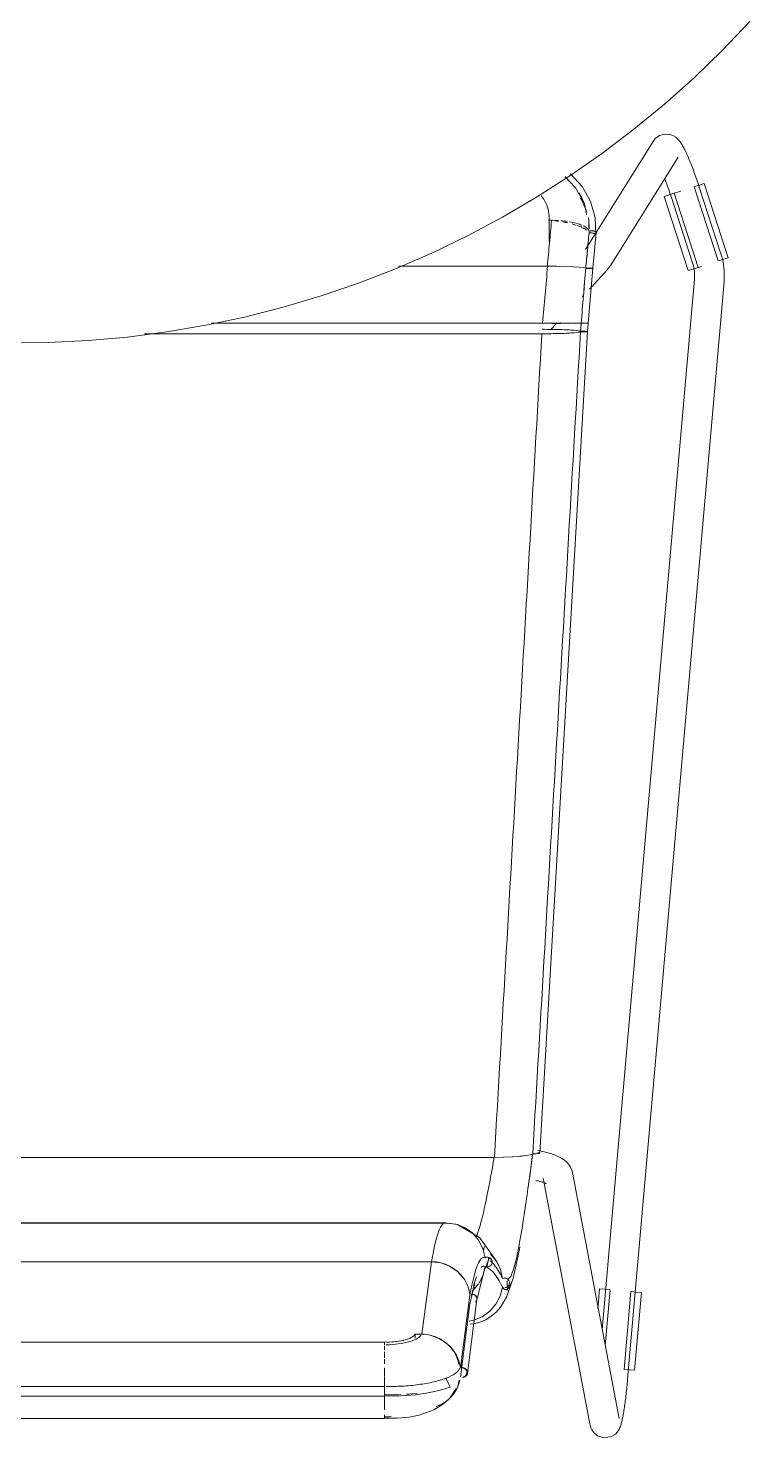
# Model space of a CAD drawing. Header units: millimetres. Extents: x 155927 to 295199, y -4084 to 97293.
# Drawn here: x 167048 to 167339, y 11464 to 12033 of the extents above; entities that cross this region are included whole.
import ezdxf

# ---------------------------------------------------------------- set-up
doc = ezdxf.new("R2010")
doc.units = ezdxf.units.MM
doc.header["$MEASUREMENT"] = 0
doc.layers.add('I-FURN', color=8, linetype='CONTINUOUS', lineweight=9)

msp = doc.modelspace()

# ---------------------------------------------------------------- linework, layer by layer
at = {"layer": 'I-FURN'}
for p, q in [((167328.04, 12024.28), (167339.08, 12035.86)), ((167316.55, 12013.15), (167328.04, 12024.28)), ((167304.62, 12002.49), (167316.55, 12013.15)), ((167292.27, 11992.32), (167304.62, 12002.49)), ((167279.53, 11982.64), (167292.27, 11992.32)), ((167300.02, 11987.41), (167276.99, 11950.65)), ((167300.91, 11988.54), (167300.02, 11987.41)), ((167300.91, 11988.54), (167302.65, 11989.76)), ((167302.65, 11989.76), (167304.87, 11990.35)), ((167304.87, 11990.35), (167306.85, 11990.17)), ((167306.85, 11990.17), (167308.23, 11989.65)), ((167308.23, 11989.65), (167309.14, 11989.09)), ((167309.14, 11989.09), (167309.77, 11988.57)), ((167309.77, 11988.57), (167310.23, 11988.1)), ((167310.23, 11988.1), (167310.6, 11987.67)), ((167310.6, 11987.67), (167310.92, 11987.27)), ((167310.92, 11987.27), (167311.19, 11986.88)), ((167311.19, 11986.88), (167311.45, 11986.49)), ((167311.45, 11986.49), (167311.69, 11986.1)), ((167311.69, 11986.1), (167311.93, 11985.7)), ((167266.41, 11973.49), (167279.53, 11982.64)), ((167282.88, 11937.46), (167310.19, 11981.04)), ((167311.93, 11985.7), (167312.16, 11985.29)), ((167312.16, 11985.29), (167312.39, 11984.87)), ((167312.39, 11984.87), (167312.61, 11984.43)), ((167312.61, 11984.43), (167312.84, 11983.97)), ((167312.84, 11983.97), (167313.08, 11983.5)), ((167313.08, 11983.5), (167313.31, 11983.01)), ((167313.31, 11983.01), (167313.54, 11982.5)), ((167313.54, 11982.5), (167313.78, 11981.97)), ((167313.78, 11981.97), (167314.02, 11981.42)), ((167314.02, 11981.42), (167314.26, 11980.86)), ((167314.26, 11980.86), (167314.51, 11980.28)), ((167314.51, 11980.28), (167314.76, 11979.69)), ((167314.76, 11979.69), (167315, 11979.08)), ((167315, 11979.08), (167315.26, 11978.45)), ((167315.26, 11978.45), (167315.51, 11977.81)), ((167315.51, 11977.81), (167315.76, 11977.16)), ((167315.76, 11977.16), (167316.02, 11976.49)), ((167316.02, 11976.49), (167316.27, 11975.82)), ((167316.27, 11975.82), (167316.52, 11975.13)), ((167316.52, 11975.13), (167316.78, 11974.43)), ((167252.93, 11964.87), (167266.41, 11973.49)), ((167268.7, 11968.65), (167264.45, 11973.11)), ((167271.39, 11969.23), (167266.64, 11974.38)), ((167274.77, 11963.22), (167271.39, 11969.23)), ((167304.73, 11972.4), (167304.83, 11972.16)), ((167304.83, 11972.16), (167305.06, 11971.53)), ((167305.06, 11971.53), (167305.29, 11970.9)), ((167305.29, 11970.9), (167305.53, 11970.25)), ((167305.53, 11970.25), (167305.76, 11969.59)), ((167305.76, 11969.59), (167306, 11968.93)), ((167306, 11968.93), (167306.23, 11968.26)), ((167316.66, 11969.14), (167326.35, 11939.13)), ((167316.78, 11974.43), (167317.03, 11973.72)), ((167316.78, 11969.18), (167318.75, 11969.81)), ((167317.03, 11973.72), (167317.29, 11973.01)), ((167317.29, 11973.01), (167317.54, 11972.28)), ((167317.54, 11972.28), (167317.79, 11971.55)), ((167317.79, 11971.55), (167318.04, 11970.82)), ((167318.04, 11970.82), (167318.29, 11970.08)), ((167318.29, 11970.08), (167318.53, 11969.35)), ((167318.53, 11969.35), (167318.68, 11968.89)), ((167318.75, 11969.81), (167320.7, 11970.45)), ((167320.7, 11970.45), (167330.39, 11940.44)), ((167239.12, 11956.79), (167252.93, 11964.87)), ((167272.07, 11962.82), (167268.7, 11968.65)), ((167304.55, 11965.23), (167306.5, 11965.86)), ((167304.55, 11965.23), (167314.24, 11935.22)), ((167306.23, 11968.26), (167306.47, 11967.58)), ((167306.47, 11967.58), (167306.7, 11966.89)), ((167306.5, 11965.86), (167308.47, 11966.5)), ((167306.7, 11966.89), (167306.93, 11966.2)), ((167306.93, 11966.2), (167307.16, 11965.51)), ((167307.16, 11965.51), (167307.27, 11965.18)), ((167307.27, 11965.18), (167315.98, 11938.36)), ((167318.28, 11936.53), (167308.59, 11966.53)), ((167311.17, 11967.37), (167308.69, 11966.57)), ((167327.39, 11942.07), (167318.68, 11968.89)), ((167276.65, 11956.7), (167274.77, 11963.22)), ((167225, 11949.27), (167239.12, 11956.79)), ((167257.94, 11955.57), (167258.98, 11955.57)), ((167257.99, 11947.06), (167257.99, 11956.82)), ((167276.93, 11949.79), (167276.65, 11956.7)), ((167210.59, 11942.32), (167225, 11949.27)), ((167276.75, 11950.28), (167272.71, 11943.83)), ((167277.06, 11950.68), (167275.64, 11936.19)), ((167195.91, 11935.96), (167210.59, 11942.32)), ((167327.41, 11942.03), (167327.39, 11942.07)), ((167327.74, 11940.94), (167327.41, 11942.03)), ((167328.02, 11939.83), (167327.74, 11940.94)), ((167180.99, 11930.18), (167195.91, 11935.96)), ((167257.29, 11937.02), (167197.17, 11937.02)), ((167197.17, 11937.02), (167257.29, 11937.02)), ((167261.05, 11937), (167257.29, 11937.02)), ((167257.41, 11937.02), (167261.05, 11936.99)), ((167261.14, 11936.99), (167264.58, 11936.92)), ((167264.58, 11936.92), (167261.15, 11936.99)), ((167267.68, 11936.81), (167264.58, 11936.92)), ((167264.65, 11936.92), (167267.72, 11936.8)), ((167270.16, 11936.66), (167267.68, 11936.81)), ((167267.72, 11936.8), (167270.16, 11936.66)), ((167271.89, 11936.48), (167270.16, 11936.66)), ((167270.18, 11936.65), (167271.89, 11936.48)), ((167272.79, 11936.28), (167271.89, 11936.48)), ((167271.9, 11936.48), (167272.78, 11936.28)), ((167272.78, 11936.28), (167273.25, 11936.29)), ((167273.26, 11936.29), (167272.79, 11936.28)), ((167272.8, 11936.1), (167273.27, 11936.09)), ((167273.27, 11936.09), (167272.8, 11936.1)), ((167273.25, 11936.29), (167273.75, 11936.29)), ((167273.75, 11936.29), (167273.26, 11936.29)), ((167273.27, 11936.09), (167273.77, 11936.09)), ((167273.76, 11936.09), (167273.27, 11936.09)), ((167274.24, 11936.29), (167273.75, 11936.29)), ((167273.75, 11936.29), (167274.24, 11936.29)), ((167274.25, 11936.09), (167273.76, 11936.09)), ((167273.77, 11936.09), (167274.26, 11936.09)), ((167275.63, 11936.19), (167273.81, 11913.99)), ((167274.7, 11936.28), (167274.24, 11936.29)), ((167274.24, 11936.29), (167274.69, 11936.28)), ((167274.71, 11936.1), (167274.25, 11936.09)), ((167274.26, 11936.09), (167274.71, 11936.1)), ((167274.69, 11936.28), (167275.08, 11936.26)), ((167275.08, 11936.26), (167274.7, 11936.28)), ((167275.38, 11936.24), (167275.08, 11936.26)), ((167275.08, 11936.26), (167275.37, 11936.24)), ((167275.09, 11936.12), (167275.38, 11936.14)), ((167275.38, 11936.14), (167275.09, 11936.12)), ((167275.57, 11936.22), (167275.38, 11936.24)), ((167275.38, 11936.14), (167275.57, 11936.17)), ((167275.57, 11936.17), (167275.38, 11936.14)), ((167275.56, 11936.22), (167275.63, 11936.19)), ((167275.64, 11936.19), (167275.57, 11936.22)), ((167275.57, 11936.17), (167275.64, 11936.19)), ((167275.63, 11936.19), (167275.57, 11936.17)), ((167280.88, 11934.93), (167280.62, 11934.64)), ((167281.12, 11935.21), (167280.88, 11934.93)), ((167281.35, 11935.48), (167281.12, 11935.21)), ((167281.57, 11935.73), (167281.35, 11935.48)), ((167281.77, 11935.97), (167281.57, 11935.73)), ((167281.96, 11936.2), (167281.77, 11935.97)), ((167282.14, 11936.43), (167281.96, 11936.2)), ((167282.31, 11936.65), (167282.14, 11936.43)), ((167282.49, 11936.88), (167282.31, 11936.65)), ((167282.67, 11937.13), (167282.49, 11936.88)), ((167282.88, 11937.46), (167282.67, 11937.13)), ((167316.19, 11935.85), (167314.24, 11935.22)), ((167315.98, 11938.36), (167316.17, 11937.73)), ((167316.17, 11937.73), (167316.34, 11937.09)), ((167318.16, 11936.49), (167316.19, 11935.85)), ((167316.34, 11937.09), (167316.48, 11936.44)), ((167316.48, 11936.44), (167316.59, 11935.79)), ((167316.59, 11935.79), (167316.68, 11935.13)), ((167316.68, 11935.13), (167316.74, 11934.47)), ((167319.54, 11936.94), (167318.38, 11936.56)), ((167328.44, 11939.81), (167326.47, 11939.17)), ((167328.26, 11938.71), (167328.02, 11939.83)), ((167328.46, 11937.59), (167328.26, 11938.71)), ((167330.39, 11940.44), (167328.44, 11939.81)), ((167328.61, 11936.46), (167328.46, 11937.59)), ((167328.71, 11935.32), (167328.61, 11936.46)), ((167328.77, 11934.18), (167328.71, 11935.32)), ((167165.85, 11925.01), (167180.99, 11930.18)), ((167275.61, 11929.15), (167275.16, 11928.68)), ((167276.04, 11929.61), (167275.61, 11929.15)), ((167276.46, 11930.07), (167276.04, 11929.61)), ((167276.87, 11930.51), (167276.46, 11930.07)), ((167277.28, 11930.95), (167276.87, 11930.51)), ((167277.67, 11931.37), (167277.28, 11930.95)), ((167278.05, 11931.79), (167277.67, 11931.37)), ((167278.42, 11932.19), (167278.05, 11931.79)), ((167278.77, 11932.58), (167278.42, 11932.19)), ((167279.12, 11932.96), (167278.77, 11932.58)), ((167279.45, 11933.32), (167279.12, 11932.96)), ((167316.72, 11931.81), (167279.44, 11507.46)), ((167279.76, 11933.67), (167279.45, 11933.32)), ((167280.06, 11934.01), (167279.76, 11933.67)), ((167280.35, 11934.33), (167280.06, 11934.01)), ((167280.62, 11934.64), (167280.35, 11934.33)), ((167289.73, 11487.43), (167328.68, 11930.76)), ((167316.73, 11931.83), (167316.72, 11931.81)), ((167316.77, 11932.49), (167316.73, 11931.83)), ((167316.74, 11934.47), (167316.78, 11933.81)), ((167316.79, 11933.15), (167316.77, 11932.49)), ((167316.78, 11933.81), (167316.79, 11933.15)), ((167328.68, 11930.76), (167328.76, 11931.89)), ((167328.76, 11931.89), (167328.79, 11933.04)), ((167328.79, 11933.04), (167328.77, 11934.18)), ((167150.51, 11920.45), (167165.85, 11925.01)), ((167271.9, 11925.23), (167271.42, 11924.73)), ((167274.72, 11928.2), (167274.26, 11927.72)), ((167275.16, 11928.68), (167274.72, 11928.2)), ((167135.01, 11916.5), (167150.51, 11920.45)), ((167103.59, 11910.49), (167119.36, 11913.18)), ((167119.36, 11913.18), (167135.01, 11916.5)), ((167121.6, 11914.05), (167255.34, 11914.05)), ((167255.34, 11914.05), (167121.6, 11914.05)), ((167255.34, 11914.05), (167259.13, 11914.05)), ((167259.13, 11914.05), (167255.34, 11914.05)), ((167258.57, 11911.38), (167261.14, 11914.05)), ((167259.13, 11914.05), (167262.7, 11914.05)), ((167262.7, 11914.05), (167259.13, 11914.05)), ((167262.69, 11913.93), (167259.13, 11913.93)), ((167259.13, 11913.93), (167262.69, 11913.93)), ((167262.7, 11914.05), (167265.83, 11914.04)), ((167265.83, 11914.04), (167262.7, 11914.05)), ((167268.31, 11913.95), (167265.81, 11913.94)), ((167265.82, 11913.94), (167268.32, 11913.95)), ((167265.83, 11914.04), (167268.33, 11914.03)), ((167268.33, 11914.03), (167265.83, 11914.04)), ((167270.06, 11913.97), (167268.31, 11913.95)), ((167268.32, 11913.95), (167270.07, 11913.97)), ((167270.08, 11914.01), (167268.33, 11914.03)), ((167268.34, 11914.03), (167270.08, 11914.01)), ((167270.08, 11914.01), (167270.97, 11914)), ((167270.97, 11914), (167270.08, 11914.01)), ((167271.43, 11913.98), (167270.96, 11913.98)), ((167270.96, 11913.98), (167271.43, 11913.98)), ((167270.97, 11914), (167271.44, 11914)), ((167271.44, 11914), (167270.97, 11914)), ((167271.93, 11913.98), (167271.43, 11913.98)), ((167271.43, 11913.98), (167271.93, 11913.98)), ((167271.44, 11914), (167271.93, 11914)), ((167271.94, 11914), (167271.44, 11914)), ((167271.93, 11914), (167272.42, 11914)), ((167272.42, 11913.98), (167271.93, 11913.98)), ((167271.93, 11913.98), (167272.42, 11913.98)), ((167272.43, 11914), (167271.94, 11914)), ((167272.42, 11914), (167272.88, 11914)), ((167272.87, 11913.98), (167272.42, 11913.98)), ((167272.42, 11913.98), (167272.87, 11913.98)), ((167272.88, 11914), (167272.43, 11914)), ((167273.25, 11913.98), (167272.87, 11913.98)), ((167272.87, 11913.98), (167273.26, 11913.98)), ((167272.88, 11914), (167273.26, 11914)), ((167273.26, 11914), (167272.88, 11914)), ((167273.55, 11913.99), (167273.25, 11913.98)), ((167273.26, 11914), (167273.55, 11913.99)), ((167273.55, 11913.99), (167273.26, 11914)), ((167273.26, 11913.98), (167273.55, 11913.99)), ((167273.54, 11910.63), (167273.8, 11913.99)), ((167273.55, 11913.99), (167273.74, 11913.99)), ((167273.74, 11913.99), (167273.55, 11913.99)), ((167273.55, 11913.99), (167273.74, 11913.99)), ((167273.74, 11913.99), (167273.55, 11913.99)), ((167273.74, 11913.99), (167273.8, 11913.99)), ((167273.8, 11913.99), (167273.74, 11913.99)), ((167273.74, 11913.99), (167273.81, 11913.99)), ((167273.81, 11913.99), (167273.74, 11913.99)), ((167055.81, 11906.21), (167071.79, 11907)), ((167071.79, 11907), (167087.72, 11908.42)), ((167087.72, 11908.42), (167103.59, 11910.49)), ((167094.5, 11909.74), (167255.08, 11909.74)), ((167255.08, 11909.74), (167094.5, 11909.74)), ((167273.53, 11910.63), (167254.24, 11578.72)), ((167255.08, 11909.74), (167258.86, 11909.76)), ((167258.87, 11911.5), (167255.19, 11911.53)), ((167258.86, 11909.76), (167262.43, 11909.84)), ((167262.42, 11911.42), (167258.87, 11911.5)), ((167265.54, 11911.3), (167262.42, 11911.42)), ((167262.43, 11909.84), (167265.56, 11909.97)), ((167268.04, 11911.13), (167265.54, 11911.3)), ((167265.56, 11909.97), (167268.06, 11910.13)), ((167269.79, 11910.94), (167268.04, 11911.13)), ((167268.06, 11910.13), (167269.81, 11910.32)), ((167270.69, 11910.73), (167269.79, 11910.94)), ((167269.81, 11910.32), (167270.7, 11910.53)), ((167271.16, 11910.74), (167270.69, 11910.73)), ((167270.7, 11910.53), (167271.17, 11910.52)), ((167271.66, 11910.74), (167271.16, 11910.74)), ((167271.17, 11910.52), (167271.66, 11910.52)), ((167272.15, 11910.74), (167271.66, 11910.74)), ((167271.66, 11910.52), (167272.15, 11910.53)), ((167272.6, 11910.73), (167272.15, 11910.74)), ((167272.15, 11910.53), (167272.6, 11910.54)), ((167272.98, 11910.71), (167272.6, 11910.73)), ((167272.6, 11910.54), (167272.99, 11910.55)), ((167273.27, 11910.69), (167272.98, 11910.71)), ((167272.99, 11910.55), (167273.28, 11910.58)), ((167273.46, 11910.66), (167273.27, 11910.69)), ((167273.28, 11910.58), (167273.47, 11910.6)), ((167273.53, 11910.63), (167273.46, 11910.66)), ((167273.47, 11910.6), (167273.53, 11910.63)), ((167039.81, 11906.06), (167055.81, 11906.21)), ((166852.43, 11577), (167235.83, 11577)), ((167235.83, 11577), (166852.43, 11577)), ((167235.83, 11577), (167239.6, 11577.06)), ((167239.6, 11577.06), (167235.91, 11577)), ((167239.6, 11577.06), (167243.13, 11577.22)), ((167243.13, 11577.22), (167239.66, 11577.06)), ((167243.13, 11577.22), (167246.23, 11577.45)), ((167246.24, 11577.45), (167243.18, 11577.22)), ((167246.23, 11577.45), (167248.73, 11577.77)), ((167248.73, 11577.77), (167246.27, 11577.46)), ((167248.73, 11577.77), (167250.47, 11578.13)), ((167250.47, 11578.13), (167248.74, 11577.77)), ((167251.38, 11578.53), (167250.47, 11578.13)), ((167250.47, 11578.13), (167251.38, 11578.53)), ((167251.38, 11578.53), (167251.85, 11578.52)), ((167251.85, 11578.52), (167251.38, 11578.53)), ((167251.85, 11578.52), (167252.34, 11578.51)), ((167252.35, 11578.51), (167251.85, 11578.52)), ((167252.34, 11578.51), (167252.84, 11578.52)), ((167252.84, 11578.52), (167252.35, 11578.51)), ((167252.84, 11578.52), (167253.29, 11578.54)), ((167253.3, 11578.54), (167252.84, 11578.52)), ((167253.29, 11578.54), (167253.68, 11578.58)), ((167253.68, 11578.57), (167253.3, 11578.54)), ((167253.7, 11578.87), (167253.33, 11578.9)), ((167253.33, 11578.9), (167253.71, 11578.87)), ((167254.14, 11579.63), (167253.43, 11579.75)), ((167253.68, 11578.58), (167253.98, 11578.62)), ((167253.98, 11578.62), (167253.68, 11578.57)), ((167253.99, 11578.83), (167253.7, 11578.87)), ((167253.71, 11578.87), (167254, 11578.83)), ((167254.83, 11579.5), (167254.14, 11579.63)), ((167254.24, 11578.72), (167254.18, 11578.78)), ((167254.18, 11578.78), (167254.24, 11578.72)), ((167255.51, 11579.37), (167254.83, 11579.5)), ((167256.18, 11579.23), (167255.51, 11579.37)), ((167256.84, 11579.07), (167256.18, 11579.23)), ((167257.48, 11578.91), (167256.84, 11579.07)), ((167258.11, 11578.74), (167257.48, 11578.91)), ((167258.73, 11578.56), (167258.11, 11578.74)), ((167259.33, 11578.36), (167258.73, 11578.56)), ((167259.92, 11578.16), (167259.33, 11578.36)), ((167260.5, 11577.94), (167259.92, 11578.16)), ((167261.08, 11577.7), (167260.5, 11577.94)), ((167261.64, 11577.45), (167261.08, 11577.7)), ((167262.19, 11577.18), (167261.64, 11577.45)), ((167262.72, 11576.89), (167262.19, 11577.18)), ((167263.26, 11576.56), (167262.72, 11576.89)), ((167263.8, 11576.21), (167263.26, 11576.56)), ((167264.33, 11575.8), (167263.8, 11576.21)), ((167264.86, 11575.35), (167264.33, 11575.8)), ((167265.38, 11574.83), (167264.86, 11575.35)), ((167265.89, 11574.24), (167265.38, 11574.83)), ((167266.38, 11573.55), (167265.89, 11574.24)), ((167266.81, 11572.76), (167266.38, 11573.55)), ((167267.18, 11571.86), (167266.81, 11572.76)), ((167267.44, 11570.88), (167267.18, 11571.86)), ((167286.25, 11471.58), (167267.44, 11570.88)), ((167253.1, 11567.62), (167252.6, 11567.71)), ((167253.57, 11567.52), (167253.1, 11567.62)), ((167254.01, 11567.41), (167253.57, 11567.52)), ((167254.43, 11567.31), (167254.01, 11567.41)), ((167254.83, 11567.2), (167254.43, 11567.31)), ((167255.19, 11567.09), (167254.83, 11567.2)), ((167255.53, 11566.98), (167255.19, 11567.09)), ((167255.83, 11566.88), (167255.53, 11566.98)), ((167255.64, 11568.64), (167274.46, 11469.35)), ((167256.1, 11566.77), (167255.83, 11566.88)), ((167256.33, 11566.68), (167256.1, 11566.77)), ((167256.53, 11566.59), (167256.33, 11566.68)), ((167256.68, 11566.52), (167256.53, 11566.59)), ((167256.77, 11566.47), (167256.68, 11566.52)), ((167256.84, 11566.43), (167256.77, 11566.47)), ((167256.86, 11566.41), (167256.84, 11566.43)), ((166871.73, 11550.5), (167216.52, 11550.5)), ((167216.52, 11550.5), (166871.73, 11550.5)), ((167215.98, 11550.66), (166911.18, 11550.66)), ((167215.98, 11550.65), (167221.02, 11549.86)), ((167216.52, 11550.5), (167220.31, 11550.02)), ((167220.31, 11550.03), (167216.52, 11550.5)), ((167223.88, 11548.67), (167220.31, 11550.03)), ((167220.31, 11550.02), (167223.88, 11548.66)), ((167221.02, 11549.86), (167224.19, 11548.49)), ((167221.17, 11549.79), (167229.82, 11544.67)), ((167227.02, 11546.5), (167223.88, 11548.67)), ((167223.88, 11548.66), (167227.01, 11546.49)), ((167227.01, 11546.49), (167229.52, 11543.61)), ((167229.52, 11543.62), (167227.02, 11546.5)), ((167231.28, 11540.23), (167229.52, 11543.62)), ((167229.52, 11543.61), (167231.27, 11540.23)), ((167229.82, 11544.67), (167236.81, 11535.14)), ((167232.17, 11536.51), (167231.28, 11540.23)), ((167231.81, 11531.16), (167233.98, 11536.48)), ((167232.17, 11536.51), (167232.64, 11536.67)), ((167232.64, 11536.67), (167232.17, 11536.51)), ((167232.64, 11536.67), (167233.14, 11536.71)), ((167233.14, 11536.71), (167232.64, 11536.67)), ((167232.85, 11532.72), (167233.68, 11536.61)), ((167233.14, 11536.71), (167233.63, 11536.63)), ((167233.63, 11536.63), (167233.14, 11536.71)), ((167233.63, 11536.63), (167234.08, 11536.43)), ((167234.08, 11536.43), (167233.63, 11536.63)), ((167234.08, 11536.43), (167234.46, 11536.11)), ((167234.46, 11536.11), (167234.08, 11536.43)), ((167234.35, 11537.9), (167236.75, 11535.06)), ((167236.76, 11535.06), (167234.35, 11537.9)), ((167243.51, 11528.22), (167245.4, 11536.74)), ((167245.4, 11536.74), (167246.14, 11540.81)), ((166877.77, 11534.9), (167210.48, 11534.9)), ((167210.48, 11534.9), (166877.77, 11534.9)), ((167210.48, 11534.9), (167206.62, 11505.63)), ((167214.25, 11534.43), (167210.48, 11534.9)), ((167217.8, 11533.11), (167214.25, 11534.43)), ((167220.91, 11531.03), (167217.8, 11533.11)), ((167223.4, 11528.29), (167220.91, 11531.03)), ((167228.85, 11519.54), (167231.81, 11531.16)), ((167231.28, 11529.29), (167232.17, 11533)), ((167232.64, 11532.85), (167232.17, 11533.01)), ((167232.17, 11533), (167232.64, 11532.84)), ((167233.14, 11532.81), (167232.64, 11532.85)), ((167232.64, 11532.84), (167233.14, 11532.8)), ((167233.63, 11532.89), (167233.14, 11532.81)), ((167233.14, 11532.8), (167233.63, 11532.89)), ((167234.08, 11533.09), (167233.63, 11532.89)), ((167233.63, 11532.89), (167234.08, 11533.09)), ((167234.46, 11533.41), (167234.08, 11533.09)), ((167234.08, 11533.09), (167234.46, 11533.4)), ((167234.46, 11536.11), (167234.75, 11535.71)), ((167234.76, 11535.71), (167234.46, 11536.11)), ((167234.75, 11533.81), (167234.46, 11533.41)), ((167234.46, 11533.4), (167234.76, 11533.81)), ((167234.75, 11535.71), (167234.94, 11535.25)), ((167234.94, 11534.27), (167234.75, 11533.81)), ((167234.95, 11535.25), (167234.76, 11535.71)), ((167234.76, 11533.81), (167234.95, 11534.27)), ((167234.94, 11535.25), (167235.01, 11534.76)), ((167235.01, 11534.76), (167234.94, 11534.27)), ((167235.01, 11534.76), (167234.95, 11535.25)), ((167234.95, 11534.27), (167235.01, 11534.76)), ((167236.75, 11535.06), (167238.39, 11531.73)), ((167238.4, 11531.74), (167236.76, 11535.06)), ((167236.81, 11535.14), (167237.7, 11533.39)), ((167238.39, 11531.73), (167239.18, 11528.12)), ((167239.18, 11528.12), (167238.4, 11531.74)), ((167227.02, 11523.02), (167229.52, 11525.9)), ((167228.02, 11525.93), (167227.26, 11523.49)), ((167229.72, 11526.19), (167231.28, 11529.29)), ((167239.18, 11528.12), (167239.65, 11528.27)), ((167239.65, 11528.27), (167239.18, 11528.12)), ((167239.65, 11528.27), (167240.15, 11528.3)), ((167240.15, 11528.3), (167239.65, 11528.27)), ((167240.15, 11528.3), (167240.64, 11528.21)), ((167240.65, 11528.21), (167240.15, 11528.3)), ((167240.64, 11528.21), (167241.09, 11528)), ((167241.1, 11528.01), (167240.65, 11528.21)), ((167240.84, 11520.59), (167243.51, 11528.22)), ((167241.2, 11523.39), (167241.01, 11527.24)), ((167241.43, 11525.01), (167241.05, 11524.7)), ((167241.05, 11524.7), (167241.44, 11525)), ((167241.09, 11528), (167241.47, 11527.69)), ((167241.48, 11527.69), (167241.1, 11528.01)), ((167241.73, 11525.4), (167241.43, 11525.01)), ((167241.44, 11525), (167241.74, 11525.4)), ((167241.47, 11527.69), (167241.76, 11527.28)), ((167241.76, 11527.29), (167241.48, 11527.69)), ((167241.93, 11525.85), (167241.73, 11525.4)), ((167241.74, 11525.4), (167241.93, 11525.85)), ((167241.95, 11526.83), (167241.76, 11527.29)), ((167241.76, 11527.28), (167241.94, 11526.82)), ((167242, 11526.34), (167241.93, 11525.85)), ((167241.93, 11525.85), (167242.01, 11526.34)), ((167241.94, 11526.82), (167242, 11526.34)), ((167242.01, 11526.34), (167241.95, 11526.83)), ((167222.19, 11491.83), (167226.03, 11521.53)), ((167225.01, 11489.84), (167228.86, 11519.62)), ((167227.26, 11523.49), (167225.89, 11517.2)), ((167227, 11521.72), (167226.5, 11521.68)), ((167227.49, 11521.64), (167227, 11521.72)), ((167227.94, 11521.45), (167227.49, 11521.64)), ((167228.32, 11521.15), (167227.94, 11521.45)), ((167228.62, 11520.76), (167228.32, 11521.15)), ((167228.81, 11520.32), (167228.62, 11520.76)), ((167228.62, 11518.94), (167228.81, 11519.39)), ((167228.87, 11519.85), (167228.81, 11520.32)), ((167228.81, 11519.39), (167228.87, 11519.85)), ((167236.49, 11517.69), (167238.23, 11521.01)), ((167238.23, 11521.01), (167239.13, 11524.64)), ((167238.33, 11516.48), (167240.84, 11520.59)), ((167239.6, 11524.47), (167239.13, 11524.64)), ((167239.13, 11524.64), (167239.6, 11524.47)), ((167240.04, 11523.71), (167241.2, 11523.39)), ((167240.59, 11524.51), (167240.1, 11524.43)), ((167240.1, 11524.43), (167240.59, 11524.5)), ((167241.05, 11524.7), (167240.59, 11524.51)), ((167240.59, 11524.5), (167241.05, 11524.7)), ((167278.39, 11523.94), (167277.7, 11516.04)), ((167278.39, 11523.94), (167280.44, 11523.76)), ((167280.44, 11523.76), (167282.5, 11523.58)), ((167280.65, 11501.09), (167282.62, 11523.57)), ((167291.07, 11522.82), (167288.31, 11491.41)), ((167291.2, 11522.81), (167293.26, 11522.63)), ((167295.3, 11522.45), (167292.54, 11491.04)), ((167293.26, 11522.63), (167295.3, 11522.45)), ((167222.17, 11488.29), (167226.01, 11517.98)), ((167228.33, 11518.56), (167228.62, 11518.94)), ((167230.92, 11512.69), (167234, 11514.86)), ((167234, 11514.86), (167236.49, 11517.69)), ((167234.62, 11512.83), (167236.6, 11514.52)), ((167236.6, 11514.52), (167238.33, 11516.48)), ((167227.4, 11511.29), (167225.66, 11510.92)), ((167225.67, 11510.92), (167227.41, 11511.28)), ((167226.13, 11509.62), (167227.55, 11509.77)), ((167227.41, 11511.28), (167230.92, 11512.69)), ((167227.55, 11509.77), (167230.05, 11510.43)), ((167230.05, 11510.43), (167232.42, 11511.46)), ((167232.42, 11511.46), (167234.62, 11512.83)), ((167191.55, 11502.44), (166896.7, 11502.44)), ((166896.7, 11502.38), (167191.55, 11502.38)), ((167194.59, 11502.55), (167191.55, 11502.44)), ((167197.44, 11502.86), (167194.59, 11502.55)), ((167199.93, 11503.37), (167197.44, 11502.86)), ((167201.92, 11504.05), (167199.93, 11503.37)), ((167203.27, 11504.83), (167201.92, 11504.05)), ((167203.91, 11505.69), (167203.27, 11504.83)), ((167203.91, 11504.03), (167203.91, 11505.69)), ((167206.62, 11505.63), (167203.91, 11505.69)), ((167191.55, 11500.85), (167191.55, 11499.11)), ((167191.55, 11498.53), (167191.55, 11496.06)), ((167191.55, 11495.54), (167191.55, 11493.7)), ((167191.55, 11492.07), (167191.55, 11488.51)), ((167222.62, 11491.82), (167222.94, 11494.26)), ((167290.5, 11491.22), (167288.44, 11491.4)), ((167292.54, 11491.04), (167290.5, 11491.22)), ((167191.55, 11484.51), (167191.55, 11488.32)), ((167191.55, 11488.32), (167191.55, 11484.51)), ((167217.98, 11484.26), (167216.22, 11487.8)), ((167289.43, 11484.28), (167289.5, 11485.03)), ((167289.5, 11485.03), (167289.58, 11485.77)), ((167289.58, 11485.77), (167289.65, 11486.52)), ((167289.65, 11486.52), (167289.72, 11487.28)), ((167289.72, 11487.28), (167289.73, 11487.43)), ((167191.55, 11484.54), (166896.7, 11484.54)), ((166896.7, 11480.57), (167191.55, 11480.57)), ((167191.55, 11484.43), (167191.55, 11480.58)), ((167191.55, 11484.2), (167191.55, 11484.43)), ((167191.55, 11483.87), (167191.55, 11484.2)), ((167191.55, 11483.45), (167191.55, 11483.87)), ((167191.55, 11482.98), (167191.55, 11483.45)), ((167191.55, 11482.48), (167191.55, 11482.98)), ((167191.55, 11481.99), (167191.55, 11482.48)), ((167191.55, 11481.54), (167191.55, 11481.99)), ((167191.55, 11481.15), (167191.55, 11481.54)), ((167191.55, 11480.84), (167191.55, 11481.15)), ((167191.55, 11480.64), (167191.55, 11480.84)), ((167191.55, 11477.79), (167191.55, 11480.82)), ((167191.55, 11480.82), (167191.55, 11477.8)), ((167191.55, 11480.57), (167198.09, 11480.67)), ((167191.55, 11480.57), (167191.55, 11480.64)), ((167198.09, 11480.67), (167204.22, 11481.16)), ((167204.22, 11481.16), (167209.84, 11482)), ((167209.84, 11482), (167214.53, 11483.1)), ((167214.53, 11483.1), (167217.98, 11484.26)), ((167215.37, 11477.46), (167217.85, 11479.76)), ((167217.85, 11479.76), (167220.52, 11483.65)), ((167220.52, 11483.65), (167220.62, 11483.85)), ((167288.78, 11478.59), (167288.86, 11479.27)), ((167288.86, 11479.27), (167288.95, 11479.96)), ((167288.95, 11479.96), (167289.03, 11480.66)), ((167289.03, 11480.66), (167289.12, 11481.36)), ((167289.12, 11481.36), (167289.2, 11482.08)), ((167289.2, 11482.08), (167289.28, 11482.81)), ((167289.28, 11482.81), (167289.35, 11483.54)), ((167289.35, 11483.54), (167289.43, 11484.28)), ((167191.55, 11477.64), (167191.55, 11475.06)), ((167205.44, 11472.95), (167211.49, 11475.07)), ((167211.49, 11475.07), (167215.37, 11477.46)), ((167287.96, 11473.19), (167288.05, 11473.72)), ((167288.05, 11473.72), (167288.14, 11474.27)), ((167288.14, 11474.27), (167288.24, 11474.84)), ((167288.24, 11474.84), (167288.33, 11475.42)), ((167288.33, 11475.42), (167288.42, 11476.03)), ((167288.42, 11476.03), (167288.51, 11476.65)), ((167288.51, 11476.65), (167288.6, 11477.28)), ((167288.6, 11477.28), (167288.69, 11477.93)), ((167288.69, 11477.93), (167288.78, 11478.59)), ((166896.7, 11471.54), (167191.55, 11471.54)), ((167191.55, 11473.03), (167191.55, 11471.55)), ((167191.55, 11471.54), (167191.55, 11471.71)), ((167191.55, 11471.54), (167196.58, 11471.65)), ((167196.58, 11471.65), (167201.41, 11472.16)), ((167201.41, 11472.16), (167205.44, 11472.95)), ((167274.55, 11468.93), (167274.46, 11469.35)), ((167274.68, 11468.42), (167274.55, 11468.93)), ((167274.9, 11467.8), (167274.68, 11468.42)), ((167286.4, 11467.45), (167286.61, 11467.93)), ((167286.61, 11467.93), (167286.78, 11468.36)), ((167286.78, 11468.36), (167286.93, 11468.76)), ((167286.93, 11468.76), (167287.05, 11469.16)), ((167287.05, 11469.16), (167287.17, 11469.55)), ((167287.17, 11469.55), (167287.27, 11469.95)), ((167287.27, 11469.95), (167287.38, 11470.37)), ((167287.38, 11470.37), (167287.48, 11470.8)), ((167287.48, 11470.8), (167287.58, 11471.24)), ((167287.58, 11471.24), (167287.67, 11471.7)), ((167287.67, 11471.7), (167287.77, 11472.18)), ((167287.77, 11472.18), (167287.86, 11472.67)), ((167287.86, 11472.67), (167287.96, 11473.19)), ((167275.27, 11467), (167274.9, 11467.8)), ((167276.02, 11465.91), (167275.27, 11467)), ((167277.6, 11464.59), (167276.02, 11465.91)), ((167277.6, 11464.59), (167280.35, 11463.76)), ((167280.35, 11463.76), (167283.11, 11464.24)), ((167283.11, 11464.24), (167284.76, 11465.28)), ((167284.76, 11465.28), (167285.62, 11466.19)), ((167285.62, 11466.19), (167286.1, 11466.89)), ((167286.1, 11466.89), (167286.4, 11467.45))]:
    msp.add_line(p, q, dxfattribs=at)
for centre, major_axis, ratio, start_param, end_param in [((167210.35, 11519.84), (-15.78, 0), 0.955139, 3.737469, 4.704147), ((167210.35, 11519.84), (-15.78, 0), 0.955139, 3.495799, 3.737346), ((167210.35, 11519.84), (-15.78, 0), 0.955139, 3.254129, 3.495629), ((167226.91, 11519.85), (-1.96, 0), 0.955139, 2.379629, 4.923331), ((167191.55, 11487.29), (0, -15.75), 0.000004, 2.669107, 2.851347), ((167191.55, 11475.81), (12.4, 0), 0.287441, 4.712389, 4.932602)]:
    msp.add_ellipse(centre, major_axis=major_axis, ratio=ratio, start_param=start_param, end_param=end_param, dxfattribs=at)
for points in [[(167264.39, 11973.09), (167264.85, 11972.7), (167265.31, 11972.31), (167265.76, 11971.92)], [(167258.98, 11955.57), (167258.72, 11952.55), (167258.18, 11946.4), (167257.59, 11940.16), (167257.29, 11937.02)], [(167257.99, 11957.09), (167258, 11956.59), (167257.98, 11956.08), (167257.94, 11955.57)], [(167258.98, 11955.57), (167259.93, 11955.57), (167260.86, 11955.53), (167261.77, 11955.47)], [(167261.82, 11955.16), (167261.35, 11955.22), (167260.88, 11955.28), (167260.4, 11955.32)], [(167262.7, 11955.41), (167263.6, 11955.33), (167264.49, 11955.23), (167265.34, 11955.11)], [(167265.51, 11954.51), (167264.86, 11954.65), (167264.2, 11954.79), (167263.51, 11954.91)], [(167266.19, 11954.97), (167267.18, 11954.8), (167268.13, 11954.6), (167268.97, 11954.37)], [(167268.77, 11953.66), (167268.29, 11953.81), (167267.79, 11953.95), (167267.27, 11954.08)], [(167271.39, 11952.67), (167270.76, 11952.96), (167270.01, 11953.24), (167269.19, 11953.5)], [(167269.24, 11954.29), (167269.97, 11954.09), (167270.61, 11953.85), (167271.21, 11953.6)], [(167273.21, 11951.59), (167272.8, 11951.92), (167272.28, 11952.24), (167271.64, 11952.55)], [(167273.88, 11956.52), (167274.07, 11955.29), (167274.1, 11954.03), (167274.11, 11952.77)], [(167274.18, 11952.07), (167274.16, 11952.97), (167274.1, 11953.87), (167274, 11954.76)], [(167274.22, 11951.24), (167273.98, 11948.8), (167273.5, 11943.84), (167273.02, 11938.81), (167272.79, 11936.28)], [(167276.87, 11949.93), (167276.83, 11949.98), (167276.71, 11950.07), (167276.41, 11950.21), (167276.03, 11950.32), (167275.57, 11950.42), (167275.08, 11950.48), (167274.58, 11950.51), (167274.27, 11950.51), (167274.12, 11950.51)], [(167273.5, 11943.18), (167273.27, 11940.9), (167273.04, 11938.59), (167272.82, 11936.28)], [(167257.41, 11937.02), (167257.06, 11933.2), (167256.72, 11929.38), (167256.37, 11925.55)], [(167270.97, 11914), (167271.27, 11917.72), (167271.87, 11925.15), (167272.48, 11932.58), (167272.78, 11936.28)], [(167256.37, 11925.55), (167256.03, 11921.72), (167255.69, 11917.89), (167255.34, 11914.05)], [(167270.96, 11913.98), (167270.92, 11913.44), (167270.83, 11912.36), (167270.74, 11911.27), (167270.69, 11910.73)], [(167270.97, 11914), (167270.92, 11913.42), (167270.83, 11912.26), (167270.74, 11911.11), (167270.7, 11910.53)], [(167255.08, 11909.74), (167251.88, 11854.21), (167248.69, 11798.68), (167245.49, 11743.25)], [(167251.38, 11578.53), (167254.6, 11633.77), (167261.04, 11744.36), (167267.48, 11855.13), (167270.7, 11910.53)], [(167270.69, 11910.73), (167271.29, 11910.75), (167272.79, 11910.74), (167273.54, 11910.67), (167273.54, 11910.63)], [(167245.49, 11743.25), (167242.3, 11687.78), (167239.1, 11632.36), (167235.91, 11577)], [(167251.36, 11578.52), (167250.97, 11575.4), (167250.57, 11572.24), (167250.18, 11569.12)], [(167216.52, 11550.5), (167216.34, 11550.6), (167216.16, 11550.65), (167215.98, 11550.65)], [(167232.17, 11536.51), (167231.15, 11537.06), (167229.1, 11535.09), (167227.05, 11527.03), (167226.03, 11521.53)], [(167231.78, 11540.98), (167231.72, 11540.51), (167231.67, 11540.04), (167231.61, 11539.58)], [(167232.17, 11533.01), (167231.62, 11533.3), (167231.08, 11533.16), (167230.53, 11532.59)], [(167228.63, 11528.85), (167227.97, 11526.96), (167227.32, 11524.15), (167226.66, 11521.11)], [(167192.39, 11502.39), (167195.17, 11502.44), (167197.71, 11502.8), (167199.93, 11503.33)], [(167222.19, 11491.83), (167222.04, 11493.07), (167221.46, 11495.44), (167219.69, 11498.78), (167217.16, 11501.62), (167214.02, 11503.81), (167210.42, 11505.23), (167207.92, 11505.59), (167206.62, 11505.63)], [(167220.2, 11497.34), (167220.9, 11496.08), (167221.3, 11494.72), (167221.64, 11493.33)], [(167221.98, 11491.84), (167221.63, 11491.11), (167220.32, 11489.7), (167217.85, 11488.44), (167216.39, 11487.87)], [(167221.72, 11486.95), (167221.56, 11486.27), (167221.36, 11485.59), (167221.11, 11484.94)], [(167198.15, 11481.21), (167195.97, 11481.1), (167193.77, 11481.07), (167191.55, 11481.11)], [(167204.71, 11481.79), (167203.3, 11481.61), (167201.84, 11481.44), (167200.37, 11481.33)], [(167196.15, 11471.82), (167194.68, 11471.69), (167193.13, 11471.62), (167191.55, 11471.63)]]:
    msp.add_open_spline(points, degree=3, dxfattribs=at)
for points, knots in [([(167254.83, 11965.46), (167255.59, 11964.56), (167257.52, 11961.56), (167258.15, 11957.96), (167257.94, 11955.57)], [0.5, 0.5, 0.5, 0.5, 0.6666667, 1, 1, 1, 1]), ([(167270.01, 11966.7), (167270.58, 11965.81), (167272.25, 11962.99), (167272.86, 11959.88), (167273.15, 11957.74)], [0.591443, 0.591443, 0.591443, 0.591443, 0.6666667, 0.8236682, 0.8236682, 0.8236682, 0.8236682]), ([(167273.14, 11958.84), (167272.75, 11960.19), (167272.02, 11962.15), (167271.01, 11963.98), (167270.66, 11964.55)], [0.2297626, 0.2297626, 0.2297626, 0.2297626, 0.3333333, 0.3824546, 0.3824546, 0.3824546, 0.3824546]), ([(167271.7, 11953.39), (167272.38, 11953.07), (167273.51, 11952.38), (167274.07, 11951.63), (167274.22, 11951.24)], [0.6690305, 0.6690305, 0.6690305, 0.6690305, 0.8333333, 1, 1, 1, 1]), ([(167274.22, 11951.24), (167274.36, 11951.26), (167274.65, 11951.29), (167275.07, 11951.31), (167275.44, 11951.3), (167275.74, 11951.27), (167276.01, 11951.24), (167276.26, 11951.19), (167276.48, 11951.13), (167276.68, 11951.06), (167276.87, 11950.96), (167276.98, 11950.88), (167277.01, 11950.83)], [0, 0, 0, 0, 0.0555556, 0.1111111, 0.1666667, 0.1944444, 0.2222222, 0.2777778, 0.3055556, 0.3333333, 0.3888889, 0.4444444, 0.4444444, 0.4444444, 0.4444444]), ([(167270.96, 11913.98), (167271.27, 11917.67), (167271.71, 11923.01), (167272.15, 11928.34), (167272.29, 11929.99)], [0, 0, 0, 0, 0.5, 0.7233886, 0.7233886, 0.7233886, 0.7233886]), ([(167270.7, 11910.53), (167270.42, 11910.39), (167269.03, 11910.18), (167265.67, 11909.96), (167262.51, 11909.83), (167258.9, 11909.76), (167256.35, 11909.74), (167255.08, 11909.74)], [-1, -1, -1, -1, -0.666667, -0.5, -0.333333, -0.166667, 0, 0, 0, 0]), ([(167255.19, 11911.53), (167257.7, 11911.52), (167261.47, 11911.47), (167265.66, 11911.3), (167269.01, 11911.08), (167270.4, 11910.87), (167270.69, 11910.73)], [-0.996036, -0.996036, -0.996036, -0.996036, -0.6666667, -0.5, -0.3333333, 0, 0, 0, 0]), ([(167273.54, 11910.63), (167273.54, 11910.61), (167273.4, 11910.58), (167273.01, 11910.55), (167272.62, 11910.54), (167272.16, 11910.52), (167271.67, 11910.52), (167271.17, 11910.52), (167270.85, 11910.53), (167270.7, 11910.53)], [-0.498493, -0.498493, -0.498493, -0.498493, -0.375, -0.3125, -0.25, -0.1875, -0.125, -0.0625, 0, 0, 0, 0]), ([(167235.83, 11577), (167234.85, 11571.62), (167232.91, 11560.84), (167230.47, 11550.12), (167229.01, 11545.88), (167228.53, 11544.73)], [0, 0, 0, 0, 0.25, 0.5, 0.625, 0.625, 0.625, 0.625]), ([(167251.38, 11578.53), (167250.36, 11570.98), (167248.35, 11555.95), (167246.34, 11543.77), (167245.35, 11539.02)], [0, 0, 0, 0, 0.25, 0.494112, 0.494112, 0.494112, 0.494112]), ([(167215.98, 11550.65), (167215.15, 11550.66), (167213.32, 11548.27), (167211.49, 11540.63), (167210.48, 11534.9)], [0.0892847, 0.0892847, 0.0892847, 0.0892847, 0.5, 1, 1, 1, 1]), ([(167245.28, 11538.68), (167244.26, 11533.87), (167242.84, 11528.35), (167241.42, 11527.98), (167241.01, 11528.01)], [0.5, 0.5, 0.5, 0.5, 0.75, 0.8499411, 0.8499411, 0.8499411, 0.8499411]), ([(167239.13, 11524.64), (167237.97, 11527.04), (167235.88, 11530.47), (167233.78, 11532.25), (167232.85, 11532.72)], [0, 0, 0, 0, 0.5, 0.9025383, 0.9025383, 0.9025383, 0.9025383]), ([(167239.18, 11528.12), (167238.01, 11530.53), (167236.38, 11533.19), (167234.76, 11534.86), (167234.3, 11535.25)], [0, 0, 0, 0, 0.5, 0.6963068, 0.6963068, 0.6963068, 0.6963068]), ([(167242.9, 11526.84), (167242.67, 11526.21), (167241.41, 11523.31), (167240.15, 11523.08), (167239.13, 11524.64)], [0.6929173, 0.6929173, 0.6929173, 0.6929173, 0.75, 1, 1, 1, 1]), ([(167206.38, 11505.61), (167206.25, 11505.06), (167205.3, 11503.96), (167201.98, 11502.56), (167197.38, 11501.64), (167193.9, 11501.37), (167192.24, 11501.33)], [0, 0, 0, 0, 0.25, 0.5, 0.75, 0.9698634, 0.9698634, 0.9698634, 0.9698634]), ([(167210.16, 11505.07), (167211.39, 11504.75), (167214.91, 11503.32), (167218.22, 11500.86), (167219.35, 11498.71)], [-0.8333333, -0.8333333, -0.8333333, -0.8333333, -0.6666667, -0.3333333, -0.3333333, -0.3333333, -0.3333333]), ([(167223.44, 11491.92), (167223.56, 11491.88), (167223.79, 11491.78), (167224.2, 11491.5), (167224.66, 11490.96), (167224.91, 11490.08), (167224.68, 11489.3), (167224.28, 11488.79), (167223.9, 11488.49), (167223.44, 11488.3), (167223.11, 11488.27), (167222.95, 11488.26)], [-0.8125, -0.8125, -0.8125, -0.8125, -0.765625, -0.71875, -0.625, -0.5, -0.375, -0.3125, -0.25, -0.1875, -0.125, -0.125, -0.125, -0.125]), ([(167223.04, 11488.24), (167223.18, 11488.24), (167223.41, 11488.26), (167223.7, 11488.33), (167223.96, 11488.42), (167224.28, 11488.61), (167224.6, 11488.89), (167224.83, 11489.25), (167224.97, 11489.6), (167225.02, 11489.91), (167225.02, 11490.18), (167224.99, 11490.45), (167224.92, 11490.7), (167224.8, 11490.95), (167224.61, 11491.26), (167224.29, 11491.59), (167223.89, 11491.83), (167223.54, 11491.94), (167223.28, 11491.99), (167223.11, 11492.01), (167223.04, 11492.01)], [0.1111111, 0.1111111, 0.1111111, 0.1111111, 0.1666667, 0.1944444, 0.2222222, 0.2777778, 0.3333333, 0.3888889, 0.4444444, 0.4791667, 0.5138889, 0.5486111, 0.5833333, 0.6180556, 0.6527778, 0.7222222, 0.7916667, 0.8263889, 0.8611111, 0.8888889, 0.8888889, 0.8888889, 0.8888889]), ([(167216.22, 11487.8), (167214.8, 11487.26), (167211.47, 11486.26), (167205.41, 11485.17), (167198.76, 11484.55), (167194.31, 11484.48), (167192.18, 11484.5)], [0.3397465, 0.3397465, 0.3397465, 0.3397465, 0.5, 0.6666667, 0.8333333, 0.9851039, 0.9851039, 0.9851039, 0.9851039]), ([(167217.06, 11479.03), (167218, 11479.82), (167219.68, 11481.63), (167221.28, 11484.45), (167221.74, 11486.36), (167221.9, 11487.1)], [0.5, 0.5, 0.5, 0.5, 0.6666667, 0.8333333, 0.9365189, 0.9365189, 0.9365189, 0.9365189]), ([(167212.42, 11476.38), (167212.94, 11476.56), (167214.28, 11477.13), (167215.54, 11477.87), (167216.27, 11478.4)], [0.260519, 0.260519, 0.260519, 0.260519, 0.3333333, 0.4544474, 0.4544474, 0.4544474, 0.4544474])]:
    msp.add_open_spline(points, degree=3, knots=knots, dxfattribs=at)

doc.saveas('drawing.dxf')
